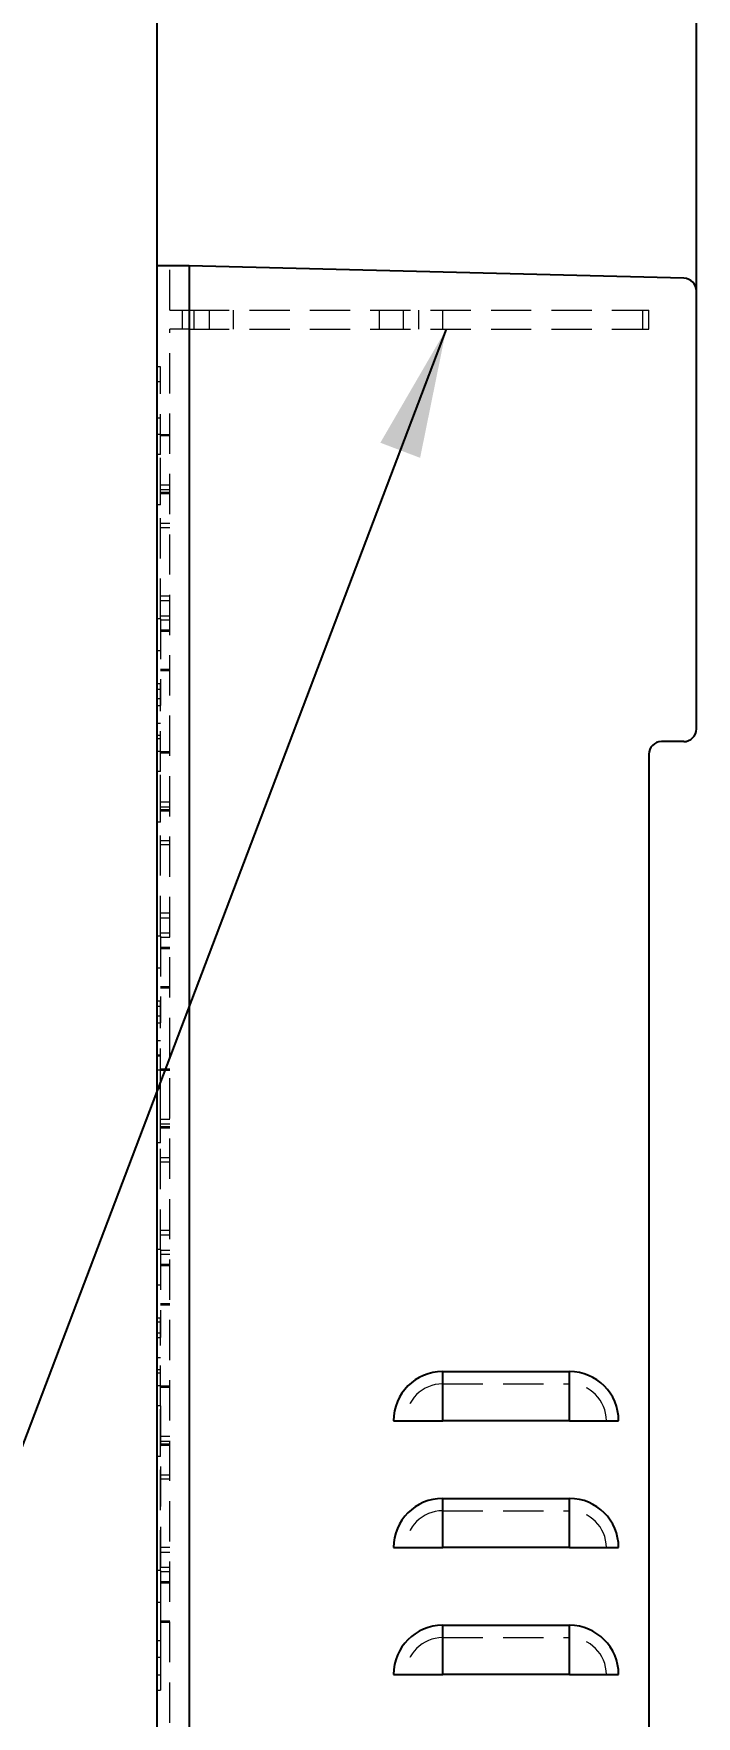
# Model space of a CAD drawing. Header units: millimetres. Extents: x 0 to 210, y 0 to 297.
# Drawn here: x 90.5 to 111.4, y 196 to 249 of the extents above; entities that cross this region are included whole.
import ezdxf

# ---------------------------------------------------------------- set-up
doc = ezdxf.new("R2010")
doc.units = ezdxf.units.MM
doc.linetypes.add('HIDDEN', pattern=[1.905, 1.27, -0.635])
doc.layers.add('图纸格式', color=7, linetype='Continuous')
doc.styles.add('SLDTEXTSTYLE5', font='TXT', dxfattribs={"width": 0.7})
doc.dimstyles.new('SLDDIMSTYLE1', dxfattribs={"dimtxt": 3.5, "dimasz": 4.08, "dimexe": 0, "dimexo": 0.0625, "dimgap": 0.875, "dimtad": 2, "dimlfac": 5, "dimrnd": 1e-09, "dimzin": 12, "dimdsep": 46, "dimtxsty": 'SLDTEXTSTYLE5', "dimsah": 1, "dimcen": 0.09, "dimadec": 0, "dimazin": 3, "dimtfac": 1, "dimtmove": 0, "dimatfit": 0, "dimfxl": 0, "dimfrac": 2, "dimtolj": 1, "dimtzin": 12, "dimarcsym": 0})
doc.dimstyles.new('SLDDIMSTYLE2', dxfattribs={"dimtxt": 0.18, "dimasz": 4.08, "dimexe": 0, "dimexo": 0.0625, "dimgap": 0, "dimtad": 0, "dimtih": 1, "dimtoh": 1, "dimdec": 0, "dimrnd": 1e-09, "dimzin": 0, "dimdsep": 46, "dimtxsty": 'Standard', "dimsah": 1, "dimcen": 0.09, "dimadec": 0, "dimazin": 0, "dimtfac": 4.08, "dimtdec": 0, "dimtofl": 0, "dimtmove": 0, "dimatfit": 3, "dimfxl": 0, "dimfrac": 2, "dimtolj": 1, "dimtzin": 0, "dimarcsym": 0})

# ---------------------------------------------------------------- blocks, each defined once
blk = doc.blocks.new('_D_6')
at = {"layer": '图纸格式'}
for p, q in [((94.421, 241.691), (94.421, 253.725)), ((111.421, 240.9), (111.421, 253.725)), ((111.421, 251.725), (94.421, 251.725))]:
    blk.add_line(p, q, dxfattribs=at)
for points in [[(94.421, 251.725), (98.501, 251.217), (98.501, 252.233)], [(111.421, 251.725), (107.341, 252.233), (107.341, 251.217)]]:
    blk.add_solid(points, dxfattribs=at)
at = {"layer": '图纸格式', "insert": (101.3, 256.237), "char_height": 3.5, "attachment_point": 1, "style": 'SLDTEXTSTYLE5'}
blk.add_mtext('85', dxfattribs=at)

msp = doc.modelspace()

# ---------------------------------------------------------------- linework, layer by layer
at = {"color": 7, "linetype": 'Continuous', "lineweight": 25}
for p, q in [((94.42080651, 167.09058668), (94.42080651, 241.69058668)), ((95.42080651, 241.69058668), (94.42080651, 241.69058668)), ((95.42080651, 241.69058668), (95.42080651, 167.09058668)), ((111.03080338, 241.30033676), (95.42080651, 241.69058668)), ((111.42080651, 227.09058668), (111.42080651, 240.9004617)), ((111.02080651, 226.69058668), (110.32080651, 226.69058668)), ((109.92080651, 226.29058668), (109.92080651, 182.49058668)), ((103.42080651, 206.829905), (107.42080651, 206.829905)), ((103.42080651, 205.28071166), (103.42080651, 206.829905)), ((107.42080651, 205.28071166), (107.42080651, 206.829905)), ((101.87161317, 205.28071166), (103.42080651, 205.28071166)), ((107.42080651, 205.28071166), (103.42080651, 205.28071166)), ((107.42080651, 205.28071166), (108.96999984, 205.28071166)), ((103.42080651, 202.829905), (107.42080651, 202.829905)), ((103.42080651, 201.28071166), (103.42080651, 202.829905)), ((107.42080651, 201.28071166), (107.42080651, 202.829905)), ((101.87161317, 201.28071166), (103.42080651, 201.28071166)), ((107.42080651, 201.28071166), (103.42080651, 201.28071166)), ((107.42080651, 201.28071166), (108.96999984, 201.28071166)), ((103.42080651, 198.829905), (107.42080651, 198.829905)), ((103.42080651, 197.28071166), (103.42080651, 198.829905)), ((107.42080651, 197.28071166), (107.42080651, 198.829905)), ((101.87161317, 197.28071166), (103.42080651, 197.28071166)), ((107.42080651, 197.28071166), (103.42080651, 197.28071166)), ((107.42080651, 197.28071166), (108.96999984, 197.28071166))]:
    msp.add_line(p, q, dxfattribs=at)
at = {"color": 7, "linetype": 'HIDDEN', "lineweight": 18}
for p, q in [((94.82080651, 240.29058668), (94.82080651, 241.69058668)), ((94.82080651, 240.29058668), (95.42080651, 240.29058668)), ((95.22080651, 239.69058668), (95.22080651, 240.29058668)), ((95.42080651, 240.29058668), (109.92080651, 240.29058668)), ((95.57080651, 240.29058668), (95.57080651, 239.69058668)), ((96.07080651, 239.69058668), (96.07080651, 240.29058668)), ((96.82080651, 239.69058668), (96.82080651, 240.29058668)), ((101.42080651, 240.29058668), (101.42080651, 239.69058668)), ((102.17080651, 240.29058668), (102.17080651, 239.69058668)), ((102.67080651, 239.69058668), (102.67080651, 240.29058668)), ((103.42080651, 239.69058668), (103.42080651, 240.29058668)), ((109.72080651, 240.29058668), (109.72080651, 239.69058668)), ((109.92080651, 239.69058668), (109.92080651, 240.29058668)), ((94.82080651, 169.09058668), (94.82080651, 239.69058668)), ((95.42080651, 239.69058668), (94.82080651, 239.69058668)), ((95.42080651, 239.69058668), (109.92080651, 239.69058668)), ((94.52080651, 238.51238139), (94.42080651, 238.51238139)), ((94.52080651, 235.7468684), (94.52080651, 238.51238139)), ((94.52080651, 238.03789437), (94.42080651, 238.03789437)), ((94.52080651, 236.8867162), (94.42080651, 236.8867162)), ((94.52080651, 234.15485951), (94.52080651, 236.8867162)), ((94.52080651, 236.37857289), (94.42080651, 236.37857289)), ((94.52080651, 230.56026049), (94.52080651, 236.37857289)), ((94.82080651, 236.36687891), (94.52080651, 236.36687891)), ((94.52080651, 236.33758959), (94.82080651, 236.33758959)), ((94.52080651, 235.7468684), (94.42080651, 235.7468684)), ((94.82080651, 234.78109778), (94.52080651, 234.78109778)), ((94.52080651, 234.63967643), (94.82080651, 234.63967643)), ((94.82080651, 234.54324216), (94.52080651, 234.54324216)), ((94.52080651, 234.51395284), (94.82080651, 234.51395284)), ((94.52080651, 234.15485951), (94.42080651, 234.15485951)), ((94.52080651, 233.57774346), (94.82080651, 233.57774346)), ((94.82080651, 233.43632211), (94.52080651, 233.43632211)), ((94.82080651, 231.2787979), (94.52080651, 231.2787979)), ((94.52080651, 231.13737654), (94.82080651, 231.13737654)), ((94.52080651, 230.56026049), (94.42080651, 230.56026049)), ((94.52080651, 230.65980498), (94.82080651, 230.65980498)), ((94.52080651, 230.56026049), (94.52080651, 227.8284038)), ((94.82080651, 230.51838362), (94.52080651, 230.51838362)), ((94.82080651, 230.20116716), (94.52080651, 230.20116716)), ((94.52080651, 230.17187784), (94.82080651, 230.17187784)), ((94.52080651, 229.552613), (94.42080651, 229.552613)), ((94.82080651, 228.96189182), (94.52080651, 228.96189182)), ((94.52080651, 228.93260249), (94.82080651, 228.93260249)), ((94.52080651, 228.51238139), (94.42080651, 228.51238139)), ((94.52080651, 228.33654711), (94.42080651, 228.33654711)), ((94.52080651, 225.7468684), (94.52080651, 228.51016123)), ((94.52080651, 228.03789437), (94.42080651, 228.03789437)), ((94.42080651, 227.8284038), (94.52080651, 227.8284038)), ((94.52080651, 227.26158703), (94.42080651, 227.26158703)), ((94.52080651, 226.8867162), (94.42080651, 226.8867162)), ((94.42080651, 226.78710001), (94.52080651, 226.78710001)), ((94.52080651, 224.15485951), (94.52080651, 226.8867162)), ((94.52080651, 226.37857289), (94.42080651, 226.37857289)), ((94.52080651, 220.56026049), (94.52080651, 226.37857289)), ((94.82080651, 226.36687891), (94.52080651, 226.36687891)), ((94.52080651, 226.33758959), (94.82080651, 226.33758959)), ((94.52080651, 225.7468684), (94.42080651, 225.7468684)), ((94.82080651, 224.78109778), (94.52080651, 224.78109778)), ((94.52080651, 224.63967643), (94.82080651, 224.63967643)), ((94.82080651, 224.54324216), (94.52080651, 224.54324216)), ((94.52080651, 224.51395284), (94.82080651, 224.51395284)), ((94.52080651, 224.15485951), (94.42080651, 224.15485951)), ((94.52080651, 223.57774346), (94.82080651, 223.57774346)), ((94.82080651, 223.43632211), (94.52080651, 223.43632211)), ((94.82080651, 221.2787979), (94.52080651, 221.2787979)), ((94.52080651, 221.13737654), (94.82080651, 221.13737654)), ((94.52080651, 220.56026049), (94.42080651, 220.56026049)), ((94.52080651, 220.65980498), (94.82080651, 220.65980498)), ((94.52080651, 220.56026049), (94.52080651, 217.8284038)), ((94.82080651, 220.51838362), (94.52080651, 220.51838362)), ((94.82080651, 220.20116716), (94.52080651, 220.20116716)), ((94.52080651, 220.17187784), (94.82080651, 220.17187784)), ((94.52080651, 219.552613), (94.42080651, 219.552613)), ((94.82080651, 218.96189182), (94.52080651, 218.96189182)), ((94.52080651, 218.93260249), (94.82080651, 218.93260249)), ((94.52080651, 218.51238139), (94.42080651, 218.51238139)), ((94.52080651, 218.33654711), (94.42080651, 218.33654711)), ((94.52080651, 215.7468684), (94.52080651, 218.51016123)), ((94.52080651, 218.03789437), (94.42080651, 218.03789437)), ((94.42080651, 217.8284038), (94.52080651, 217.8284038)), ((94.52080651, 217.26158703), (94.42080651, 217.26158703)), ((94.52080651, 216.80598713), (94.42080651, 216.80598713)), ((94.42080651, 216.78710001), (94.52080651, 216.78710001)), ((94.52080651, 214.04047414), (94.52080651, 216.80598713)), ((94.52080651, 216.33150011), (94.42080651, 216.33150011)), ((94.82080651, 216.36687891), (94.52080651, 216.36687891)), ((94.52080651, 216.33758959), (94.82080651, 216.33758959)), ((94.52080651, 210.67464586), (94.52080651, 216.33150011)), ((94.52080651, 215.7468684), (94.42080651, 215.7468684)), ((94.82080651, 214.78109778), (94.52080651, 214.78109778)), ((94.52080651, 214.63967643), (94.82080651, 214.63967643)), ((94.82080651, 214.54324216), (94.52080651, 214.54324216)), ((94.52080651, 214.51395284), (94.82080651, 214.51395284)), ((94.52080651, 214.04047414), (94.42080651, 214.04047414)), ((94.52080651, 213.57774346), (94.82080651, 213.57774346)), ((94.82080651, 213.43632211), (94.52080651, 213.43632211)), ((94.82080651, 211.2787979), (94.52080651, 211.2787979)), ((94.52080651, 210.67464586), (94.42080651, 210.67464586)), ((94.52080651, 211.13737654), (94.82080651, 211.13737654)), ((94.52080651, 210.67464586), (94.52080651, 207.90913288)), ((94.52080651, 210.65980498), (94.82080651, 210.65980498)), ((94.82080651, 210.51838362), (94.52080651, 210.51838362)), ((94.82080651, 210.20116716), (94.52080651, 210.20116716)), ((94.52080651, 210.17187784), (94.82080651, 210.17187784)), ((94.52080651, 209.552613), (94.42080651, 209.552613)), ((94.52080651, 208.51238139), (94.42080651, 208.51238139)), ((94.82080651, 208.96189182), (94.52080651, 208.96189182)), ((94.52080651, 208.93260249), (94.82080651, 208.93260249)), ((94.52080651, 205.7468684), (94.52080651, 208.51016123)), ((94.52080651, 208.38361989), (94.42080651, 208.38361989)), ((94.52080651, 208.03789437), (94.42080651, 208.03789437)), ((94.42080651, 207.90913288), (94.52080651, 207.90913288)), ((94.52080651, 207.26158703), (94.42080651, 207.26158703)), ((94.52080651, 206.8867162), (94.42080651, 206.8867162)), ((94.42080651, 206.78710001), (94.52080651, 206.78710001)), ((94.52080651, 206.37857289), (94.42080651, 206.37857289)), ((94.52080651, 204.15485951), (94.52080651, 206.8867162)), ((94.52080651, 200.56026049), (94.52080651, 206.37857289)), ((103.42080651, 206.44260667), (107.42080651, 206.44260667)), ((94.82080651, 206.36687891), (94.52080651, 206.36687891)), ((94.52080651, 206.33758959), (94.82080651, 206.33758959)), ((94.52080651, 205.7468684), (94.42080651, 205.7468684)), ((94.52080651, 205.7468684), (94.52080651, 197.26158703)), ((94.82080651, 204.78109778), (94.52080651, 204.78109778)), ((94.52080651, 204.63967643), (94.82080651, 204.63967643)), ((94.82080651, 204.54324216), (94.52080651, 204.54324216)), ((94.52080651, 204.51395284), (94.82080651, 204.51395284)), ((94.52080651, 204.15485951), (94.42080651, 204.15485951)), ((94.52080651, 203.57774346), (94.82080651, 203.57774346)), ((94.82080651, 203.43632211), (94.52080651, 203.43632211)), ((103.42080651, 202.44260667), (107.42080651, 202.44260667)), ((94.82080651, 201.2787979), (94.52080651, 201.2787979)), ((94.52080651, 201.13737654), (94.82080651, 201.13737654)), ((94.52080651, 200.56026049), (94.42080651, 200.56026049)), ((94.52080651, 200.65980498), (94.82080651, 200.65980498)), ((94.52080651, 200.56026049), (94.52080651, 197.8284038)), ((94.82080651, 200.51838362), (94.52080651, 200.51838362)), ((94.82080651, 200.20116716), (94.52080651, 200.20116716)), ((94.52080651, 200.17187784), (94.82080651, 200.17187784)), ((94.52080651, 199.552613), (94.42080651, 199.552613)), ((94.52080651, 199.552613), (94.52080651, 196.78710001)), ((94.82080651, 198.96189182), (94.52080651, 198.96189182)), ((94.52080651, 198.93260249), (94.82080651, 198.93260249)), ((103.42080651, 198.44260667), (107.42080651, 198.44260667)), ((94.52080651, 198.33654711), (94.42080651, 198.33654711)), ((94.42080651, 197.8284038), (94.52080651, 197.8284038)), ((94.52080651, 197.26158703), (94.42080651, 197.26158703)), ((94.42080651, 196.78710001), (94.52080651, 196.78710001))]:
    msp.add_line(p, q, dxfattribs=at)
at = {"color": 7, "linetype": 'Continuous', "lineweight": 25}
for centre, radius, start, end in [((111.02080651, 240.9004617), 0.4, 0, 88.567903816), ((111.02080651, 227.09058668), 0.4, 270, 0), ((110.32080651, 226.29058668), 0.4, 90, 180), ((103.42080651, 205.28071166), 1.54919334, 90, 180), ((107.42080651, 205.28071166), 1.54919334, 0, 90), ((103.42080651, 201.28071166), 1.54919334, 90, 180), ((107.42080651, 201.28071166), 1.54919334, 0, 90), ((103.42080651, 197.28071166), 1.54919334, 90, 180), ((107.42080651, 197.28071166), 1.54919334, 0, 90)]:
    msp.add_arc(centre, radius, start, end, dxfattribs=at)
at = {"color": 7, "linetype": 'HIDDEN', "lineweight": 18}
for centre, start, end in [((103.42080651, 205.28071166), 90, 180), ((107.42080651, 205.28071166), 0, 90), ((103.42080651, 201.28071166), 90, 180), ((107.42080651, 201.28071166), 0, 90), ((103.42080651, 197.28071166), 90, 180), ((107.42080651, 197.28071166), 0, 90)]:
    msp.add_arc(centre, 1.161895, start, end, dxfattribs=at)

# ---------------------------------------------------------------- dimensions: what is measured, and where the dimension line sits
at = {"layer": '图纸格式'}
dim = msp.add_linear_dim(base=(94.42080651, 251.72509014), p1=(111.42080651, 240.9004617), p2=(94.42080651, 241.69058668), dimstyle='SLDDIMSTYLE1', dxfattribs=at)
dim.commit()
dim.dimension.update_dxf_attribs({"geometry": '_D_6', "text_midpoint": (102.83408908, 251.72509014), "dimtype": 160})

# ---------------------------------------------------------------- leaders
msp.add_leader([(103.53112931, 239.69058668), (86.28321278, 194.28315423)], dimstyle='SLDDIMSTYLE2', dxfattribs=at)

doc.saveas('drawing.dxf')
